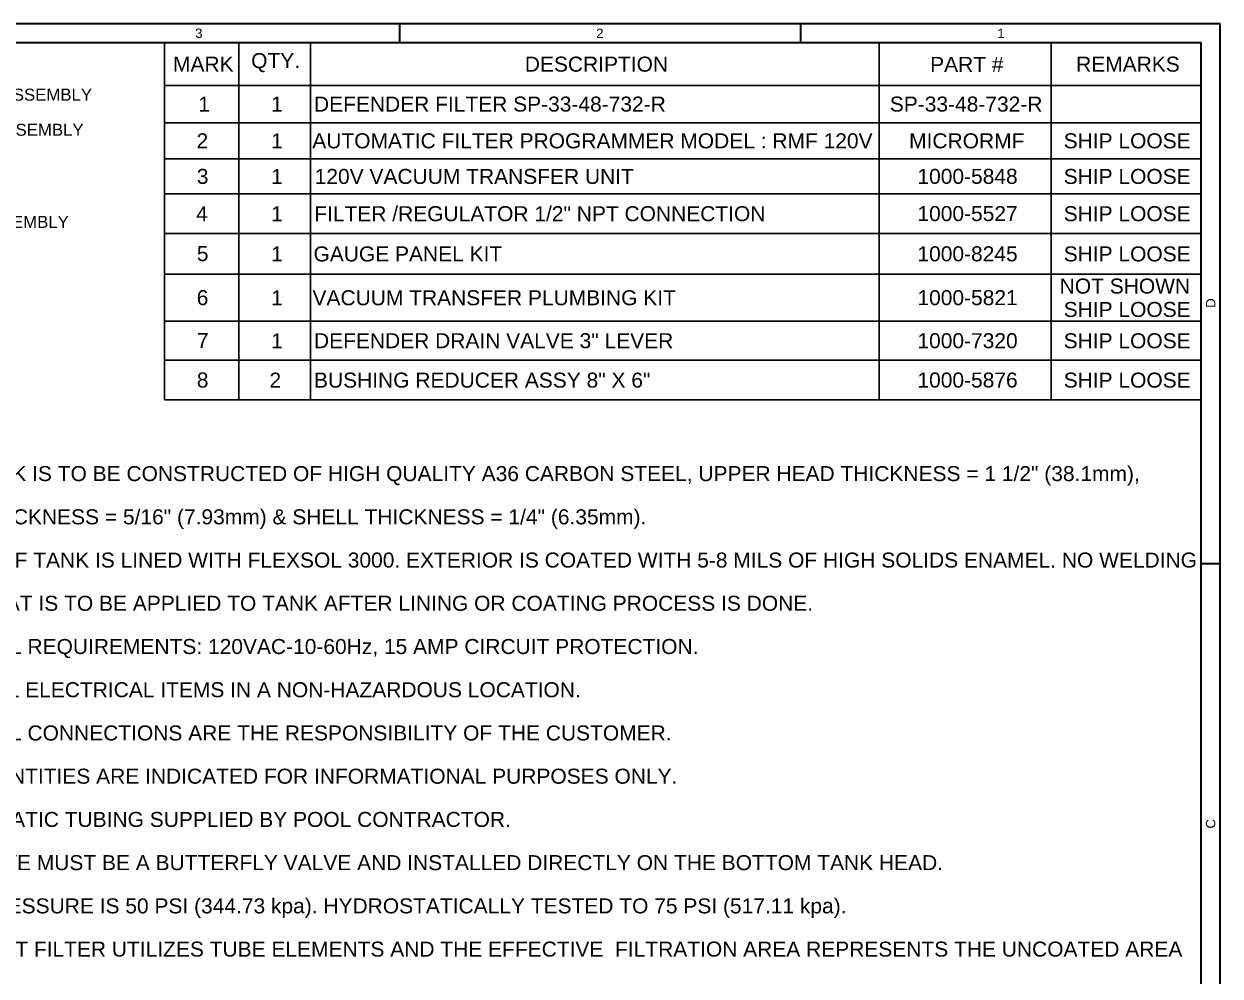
# Model space of a CAD drawing. Header units: inches. Extents: x 15 to 402, y 6 to 258.
# Drawn here: x 258.5 to 402, y 143.8 to 258 of the extents above; entities that cross this region are included whole.
import ezdxf

# ---------------------------------------------------------------- set-up
doc = ezdxf.new("R2010")
doc.units = ezdxf.units.IN
doc.header["$LTSCALE"] = 12
doc.header["$MEASUREMENT"] = 0
doc.layers.get('0').update_dxf_attribs({"lineweight": 25})
for name, color, linetype, lineweight in [('Border', 7, 'Continuous', 35), ('Symbol', 7, 'Continuous', 25), ('Symbol (ANSI)', 7, 'Continuous', 25)]:
    doc.layers.add(name, color=color, linetype=linetype, lineweight=lineweight)
doc.styles.add('MEMCOR Medium', font='arial.ttf')
doc.styles.add('Note Text (ANSI)', font='arial.ttf')
doc.styles.add('Standard A-B-C', font='arial.ttf')
doc.styles.add('Standard D-E NeptuneBenson', font='arial.ttf')

# ---------------------------------------------------------------- blocks, each defined once
blk = doc.blocks.new('Borders 22x34_D')
at = {"layer": 'Border'}
for p, q in [((33.5, 21.5), (1.25, 21.5)), ((25.297, 21.5), (25.297, 21.312)), ((29.305, 21.5), (29.305, 21.312)), ((33.5, 0.5), (33.5, 21.5)), ((33.312, 21.312), (1.25, 21.312)), ((33.312, 0.5), (33.312, 21.312)), ((33.312, 16.109), (33.5, 16.109))]:
    blk.add_line(p, q, dxfattribs=at)
at = {"layer": 'Border', "char_height": 0.094, "attachment_point": 5, "style": 'Standard A-B-C'}
for s, insert in [('\\fArial|b0|i0;{\\H0.0940;3}', (23.293, 21.406)), ('\\fArial|b0|i0;{\\H0.0940;2}', (27.301, 21.406)), ('\\fArial|b0|i0;{\\H0.0940;1}', (31.309, 21.406))]:
    blk.add_mtext(s, dxfattribs=dict(at, insert=insert))
at = {"layer": 'Border', "char_height": 0.094, "attachment_point": 5, "rotation": 90, "style": 'Standard A-B-C'}
for s, insert in [('\\fArial|b0|i0;{\\H0.0940;D}', (33.406, 18.711)), ('\\fArial|b0|i0;{\\H0.0940;C}', (33.406, 13.508))]:
    blk.add_mtext(s, dxfattribs=dict(at, insert=insert))
blk = doc.blocks.new('UPPER HEAD ADN ELEMENT DETAIL')
at = {"layer": 'Symbol (ANSI)', "color": 7, "char_height": 0.06, "attachment_point": 4, "style": 'Note Text (ANSI)'}
for s, insert in [('\\fArial|b0|i0;{\\H0.0600;PNEUMATIC BUMPING ASSEMBLY}', (0.3343, 0.5462)), ('\\fArial|b0|i0;{\\H0.0600;UPPER HEAD ASSEMBLY}', (0.6552, 0.371)), ('\\fArial|b0|i0;{\\H0.0600;TUBESHEET ASSEMBLY}', (0.6234, -0.0894))]:
    blk.add_mtext(s, dxfattribs=dict(at, insert=insert))
blk = doc.blocks.new('Table1')
at = {"layer": 'Symbol'}
for p, q in [((22.95, 21.313), (33.312, 21.313)), ((22.95, 21.313), (22.95, 20.885)), ((23.694, 21.313), (23.694, 20.885)), ((24.408, 21.313), (24.408, 20.885)), ((30.093, 21.313), (30.093, 20.885)), ((31.811, 21.313), (31.811, 20.885)), ((33.312, 21.313), (33.312, 20.885)), ((22.95, 20.885), (33.312, 20.885)), ((22.95, 20.885), (22.95, 17.744)), ((23.694, 20.885), (23.694, 17.744)), ((24.408, 20.885), (24.408, 17.744)), ((30.093, 20.885), (30.093, 17.744)), ((31.811, 20.885), (31.811, 17.744)), ((33.312, 20.885), (33.312, 17.744)), ((22.95, 20.513), (33.312, 20.513)), ((22.95, 20.152), (33.312, 20.152)), ((22.95, 19.802), (33.312, 19.802)), ((22.95, 19.407), (33.312, 19.407)), ((22.95, 18.999), (33.312, 18.999)), ((22.95, 18.53), (33.312, 18.53)), ((22.95, 18.139), (33.312, 18.139)), ((22.95, 17.744), (33.312, 17.744))]:
    blk.add_line(p, q, dxfattribs=at)
at = {"layer": 'Symbol', "char_height": 0.15, "attachment_point": 7, "style": 'MEMCOR Medium'}
for s, insert in [('MARK', (23.035, 21.024)), ('QTY.', (23.816, 21.017)), ('DESCRIPTION', (26.551, 21.021)), ('PART #', (30.602, 21.021)), ('REMARKS', (32.061, 21.021)), ('1', (23.288, 20.624)), ('1', (24.016, 20.624)), ('DEFENDER FILTER SP-33-48-732-R', (24.444, 20.622)), ('SP-33-48-732-R', (30.199, 20.622)), ('2', (23.27, 20.257)), ('1', (24.016, 20.257)), ('AUTOMATIC FILTER PROGRAMMER MODEL : RMF 120V', (24.427, 20.255)), ('MICRORMF', (30.392, 20.255)), ('SHIP LOOSE', (31.937, 20.255)), ('3', (23.273, 19.9)), ('1', (24.016, 19.902)), ('120V VACUUM TRANSFER UNIT', (24.451, 19.899)), ('1000-5848', (30.475, 19.9)), ('SHIP LOOSE', (31.937, 19.899)), ('4', (23.266, 19.529)), ('1', (24.016, 19.529)), ('FILTER /REGULATOR 1/2" NPT CONNECTION', (24.446, 19.527)), ('1000-5527', (30.475, 19.528)), ('SHIP LOOSE', (31.937, 19.527)), ('5', (23.273, 19.128)), ('1', (24.016, 19.128)), ('GAUGE PANEL KIT', (24.439, 19.125)), ('1000-8245', (30.475, 19.126)), ('SHIP LOOSE', (31.937, 19.125)), ('NOT SHOWN ', (31.897, 18.804)), ('6', (23.272, 18.688)), ('1', (24.016, 18.689)), ('VACUUM TRANSFER PLUMBING KIT', (24.429, 18.687)), ('1000-5821', (30.475, 18.688)), ('SHIP LOOSE', (31.937, 18.57)), ('DEFENDER DRAIN VALVE 3" LEVER', (24.444, 18.258)), ('1000-7320', (30.475, 18.258)), ('SHIP LOOSE', (31.937, 18.257)), ('7', (23.274, 18.261)), ('1', (24.016, 18.259)), ('8', (23.273, 17.865)), ('2', (23.999, 17.866)), ('BUSHING REDUCER ASSY 8" X 6"', (24.444, 17.864)), ('1000-5876', (30.475, 17.865)), ('SHIP LOOSE', (31.937, 17.864))]:
    blk.add_mtext(s, dxfattribs=dict(at, insert=insert))

msp = doc.modelspace()

# ---------------------------------------------------------------- block references
for name, p, xscale, yscale, zscale in [('Borders 22x34_D', (0, 0), 12, 12, 12), ('Table1', (0, 0), 12, 12, 12), ('UPPER HEAD ADN ELEMENT DETAIL', (225.49011, 236.39994), 24, 24, 24)]:
    msp.add_blockref(name, p, dxfattribs=dict(xscale=xscale, yscale=yscale, zscale=zscale))

# ---------------------------------------------------------------- texts
at = {"layer": 'Symbol (ANSI)', "insert": (235.55468, 210.16833), "char_height": 1.80000006, "width": 162.6064079, "attachment_point": 1, "line_spacing_factor": 1.727336, "style": 'Standard D-E NeptuneBenson'}
msp.add_mtext('\\fArial|b0|i0;NOTES:\\P\\fArial|b0|i0;1.^I\\fArial|b0|i0;FILTER TANK IS TO BE CONSTRUCTED OF HIGH QUALITY A36 CARBON STEEL, UPPER HEAD THICKNESS = 1 1/2" (38.1mm), \\PLOWER HEAD THICKNESS = 5/16" (7.93mm) & SHELL THICKNESS = 1/4" (6.35mm).\\P\\fArial|b0|i0;2.^I\\fArial|b0|i0;INTERIOR OF TANK IS LINED WITH FLEXSOL 3000. EXTERIOR IS COATED WITH 5-8 MILS OF HIGH SOLIDS ENAMEL. NO WELDING \\POR EXTREME HEAT IS TO BE APPLIED TO TANK AFTER LINING OR COATING PROCESS IS DONE.\\P\\fArial|b0|i0;3.^I\\fArial|b0|i0;ELECTRICAL REQUIREMENTS: 120VAC-10-60Hz, 15 AMP CIRCUIT PROTECTION.\\P\\fArial|b0|i0;4.^I\\fArial|b0|i0;LOCATE ALL ELECTRICAL ITEMS IN A NON-HAZARDOUS LOCATION.\\P\\fArial|b0|i0;5.^I\\fArial|b0|i0;ELECTRICAL CONNECTIONS ARE THE RESPONSIBILITY OF THE CUSTOMER.\\P\\fArial|b0|i0;6.^I\\fArial|b0|i0;MEDIA QUANTITIES ARE INDICATED FOR INFORMATIONAL PURPOSES ONLY.\\P\\fArial|b0|i0;7.^I\\fArial|b0|i0;ALL PNEUMATIC TUBING SUPPLIED BY POOL CONTRACTOR.\\P\\fArial|b0|i0;8.^I\\fArial|b0|i0;DRAIN VALVE MUST BE A BUTTERFLY VALVE AND INSTALLED DIRECTLY ON THE BOTTOM TANK HEAD.\\P\\fArial|b0|i0;9.^I\\fArial|b0|i0;DESIGN PRESSURE IS 50 PSI (344.73 kpa). HYDROSTATICALLY TESTED TO 75 PSI (517.11 kpa).\\P\\fArial|b0|i0;10.  THIS PRECOAT FILTER UTILIZES TUBE ELEMENTS AND THE EFFECTIVE  FILTRATION AREA REPRESENTS THE UNCOATED AREA', dxfattribs=at)

doc.saveas('drawing.dxf')
